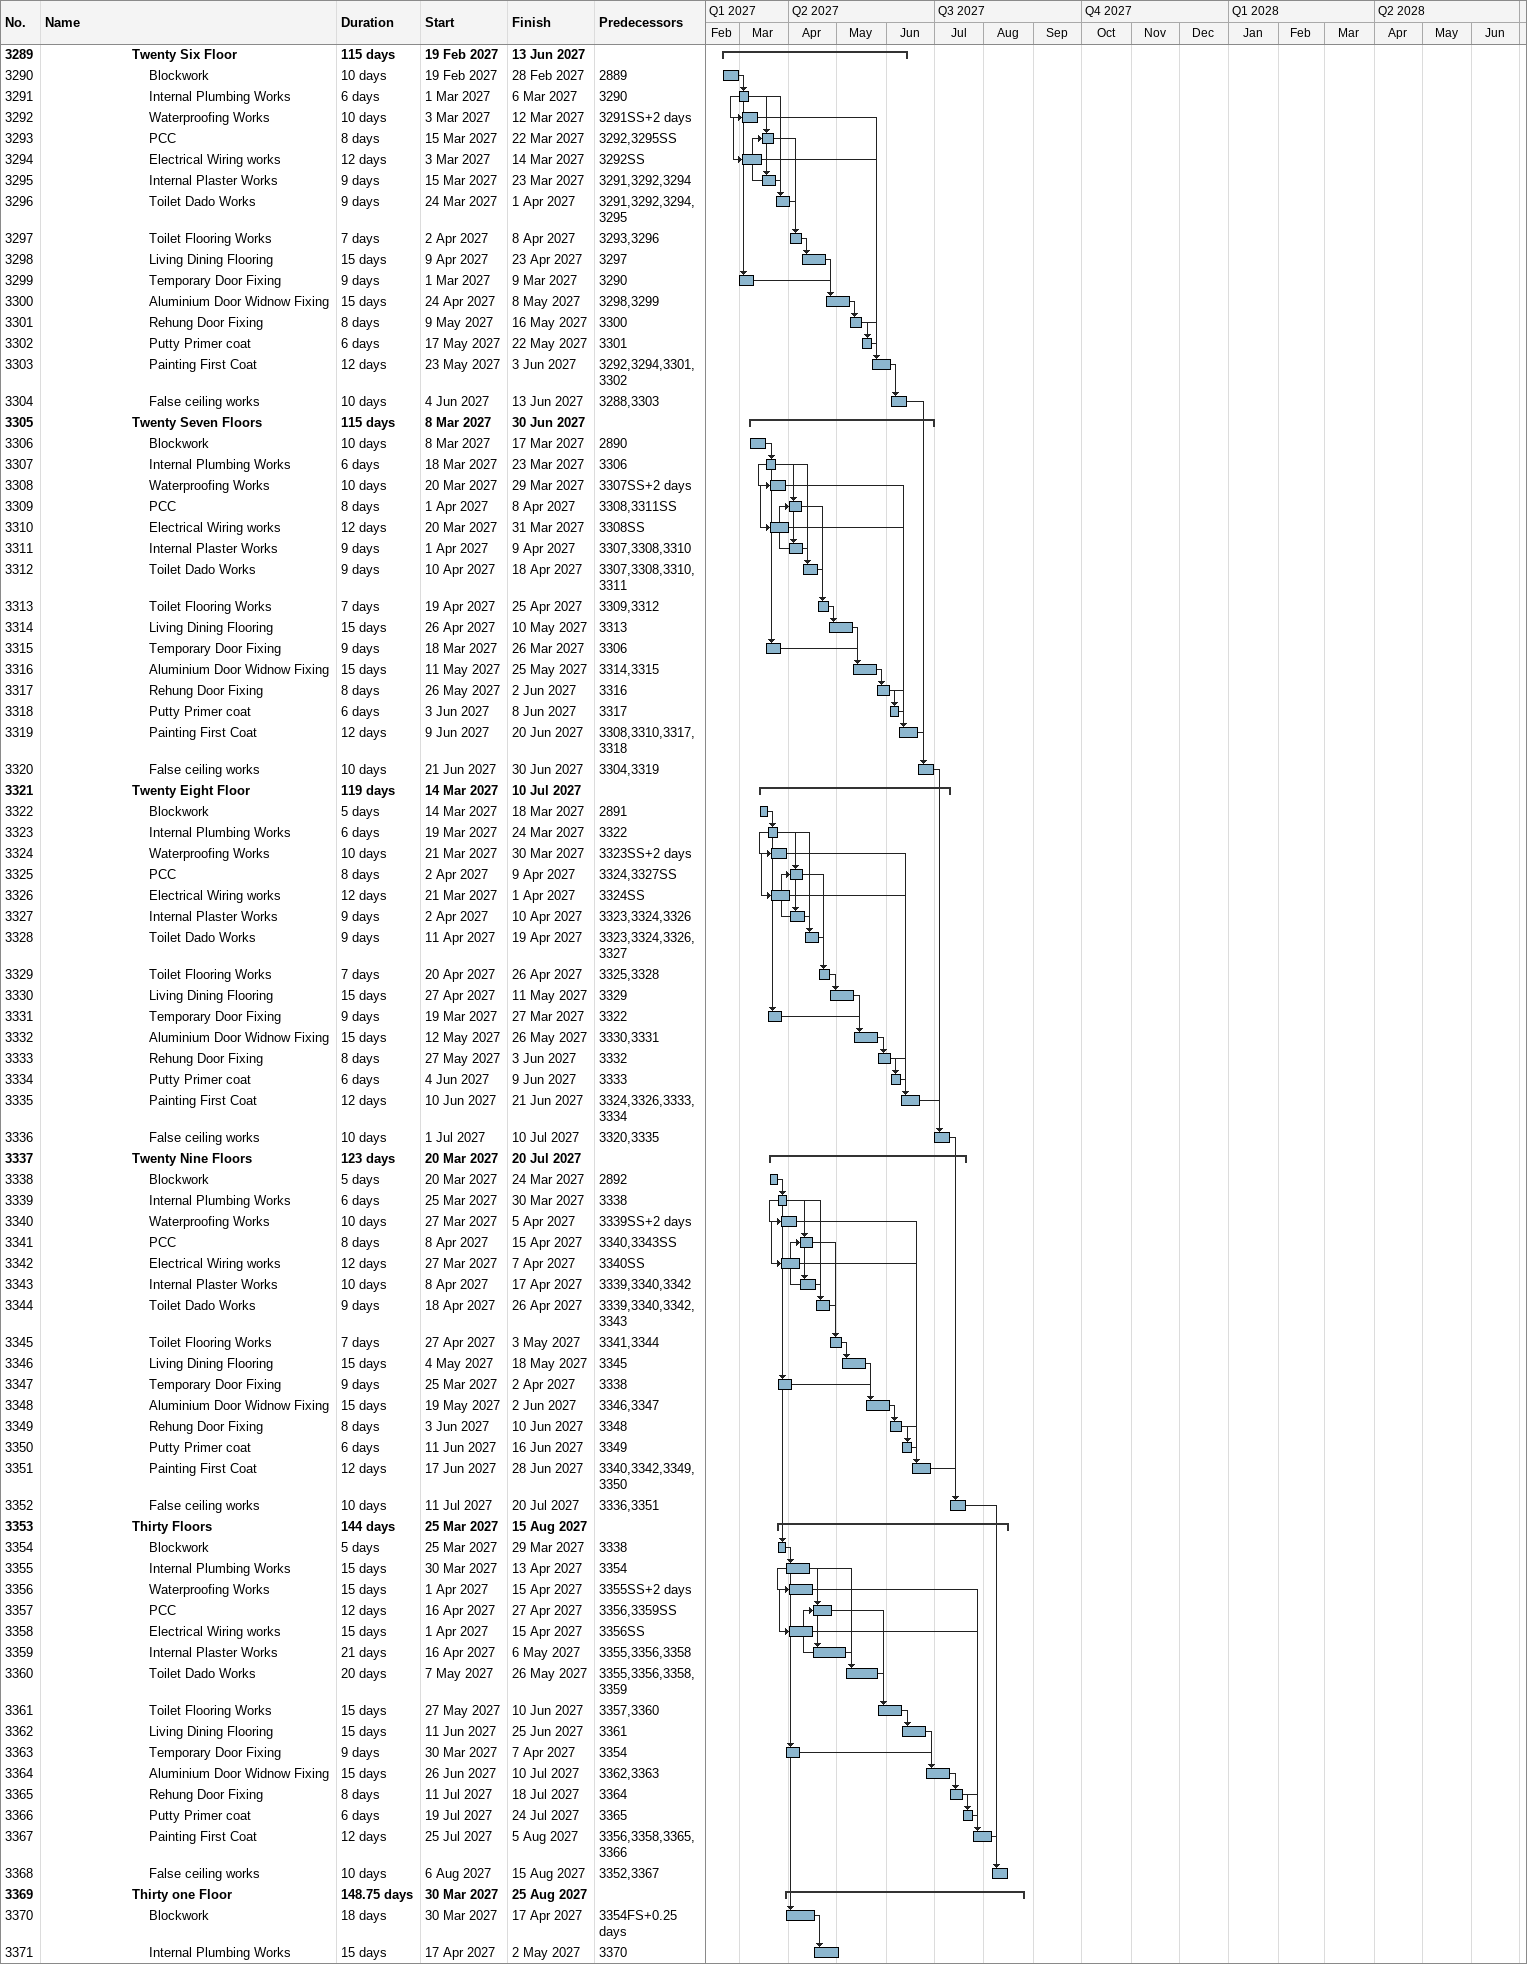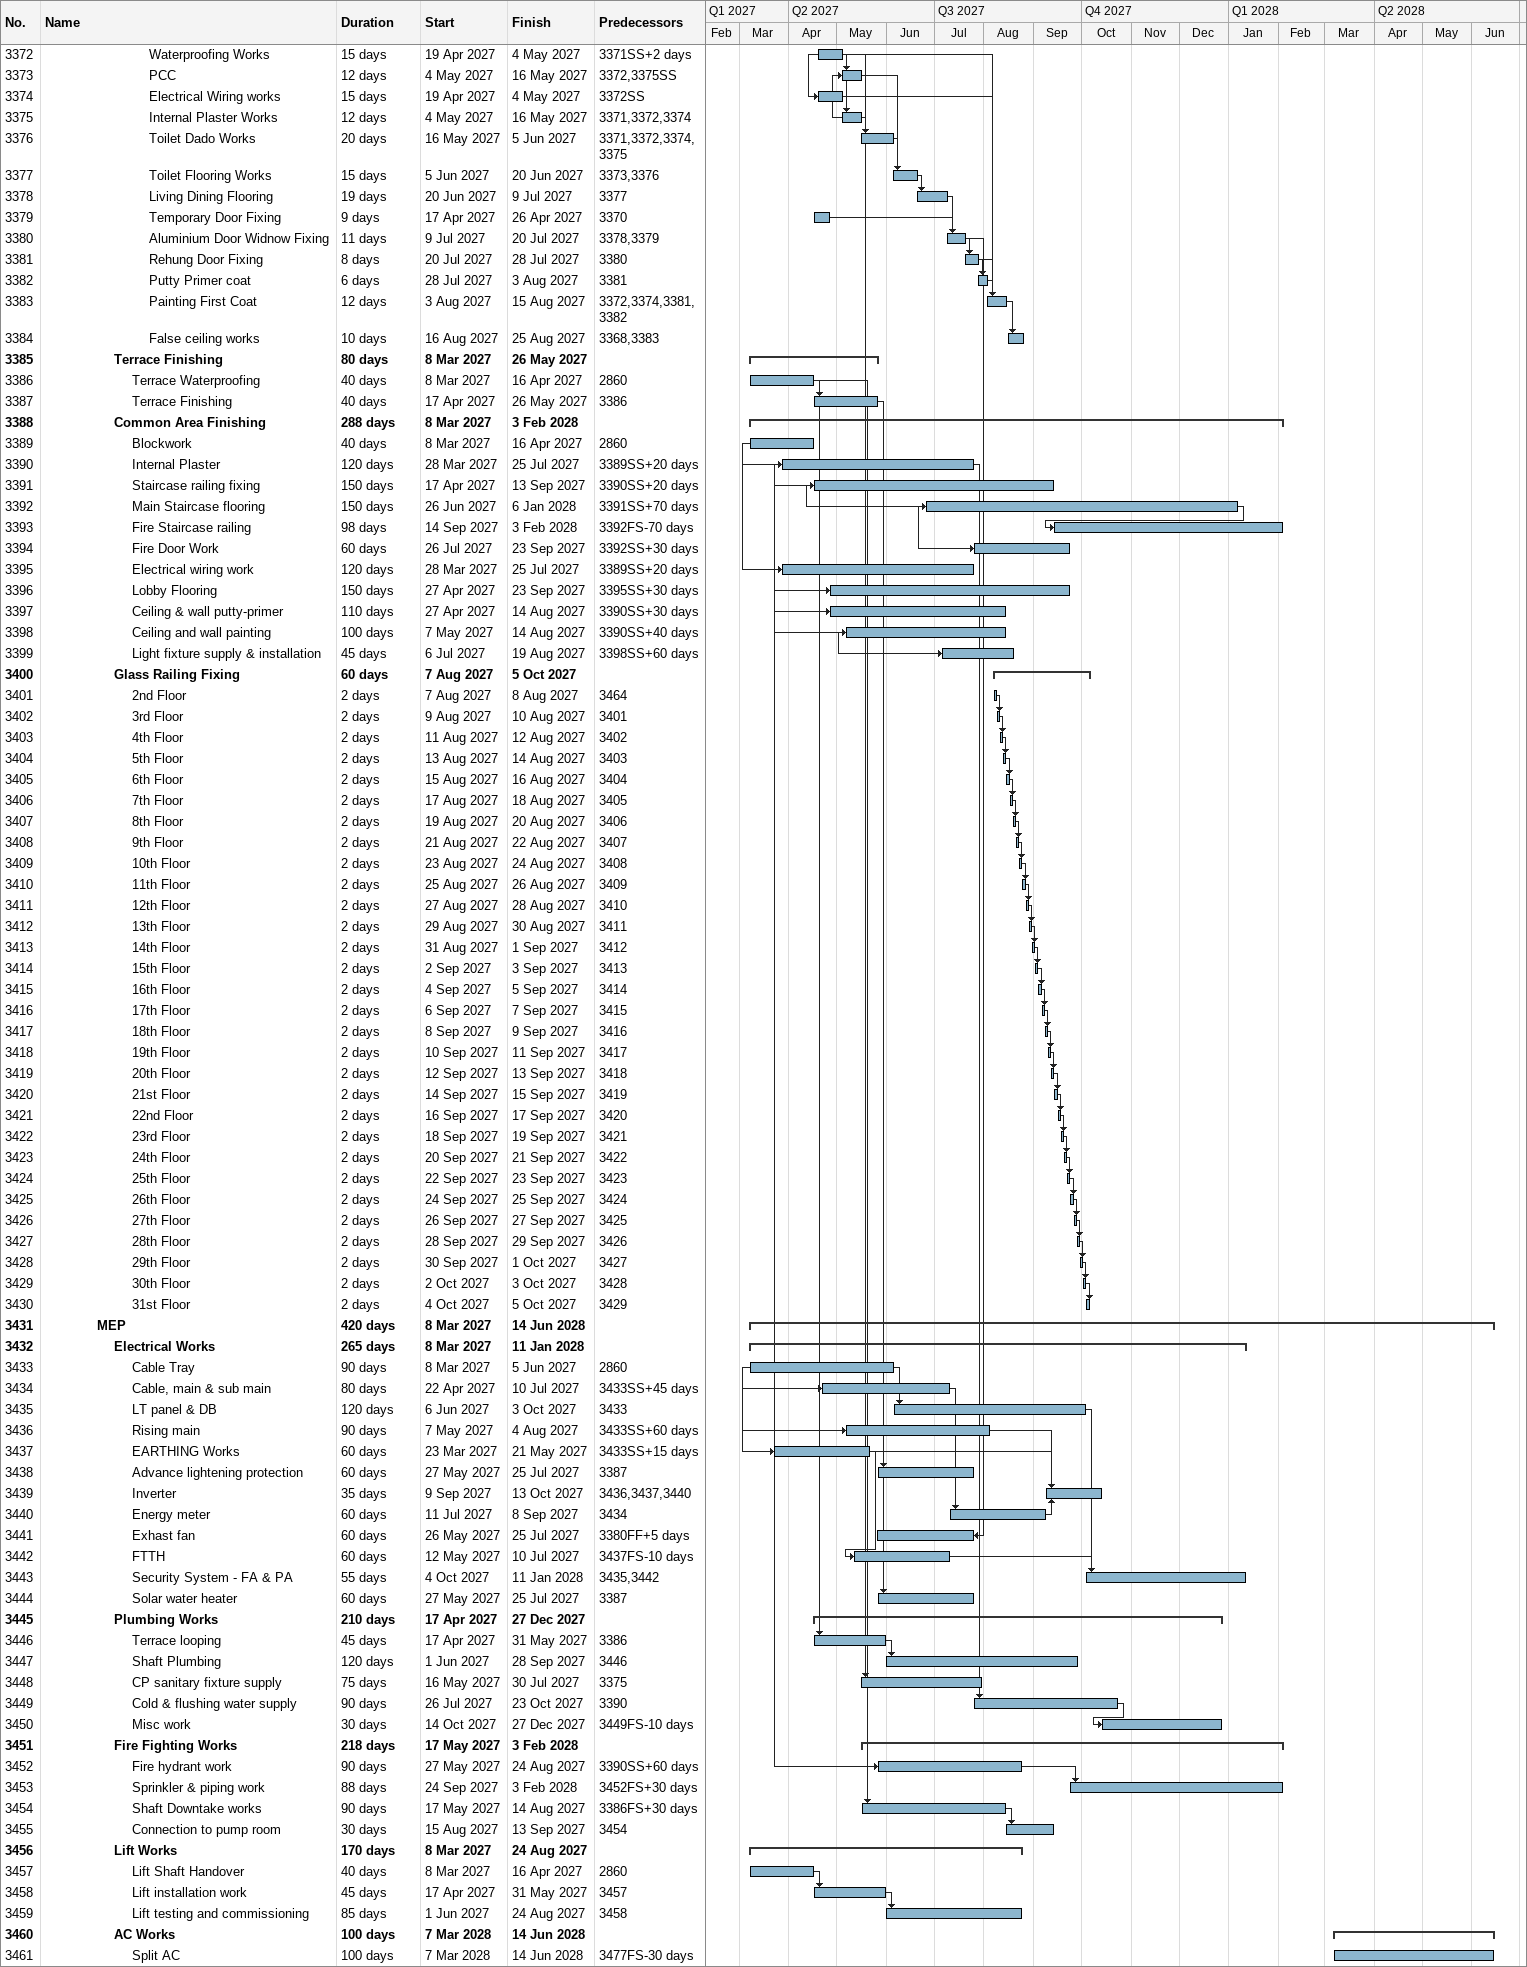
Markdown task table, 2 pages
| ID | Level | Task | Duration | Start | Finish | Predecessors |
|---|---|---|---|---|---|---|
| 3289 | 6 | **Twenty Six Floor** | 115d | 2027-02-19 | 2027-06-13 |  |
| 3290 | 7 | Blockwork | 10d | 2027-02-19 | 2027-02-28 | 2889 |
| 3291 | 7 | Internal Plumbing Works | 6d | 2027-03-01 | 2027-03-06 | 3290 |
| 3292 | 7 | Waterproofing Works | 10d | 2027-03-03 | 2027-03-12 | 3291SS+2d |
| 3293 | 7 | PCC | 8d | 2027-03-15 | 2027-03-22 | 3292, 3295SS |
| 3294 | 7 | Electrical Wiring works | 12d | 2027-03-03 | 2027-03-14 | 3292SS |
| 3295 | 7 | Internal Plaster Works | 9d | 2027-03-15 | 2027-03-23 | 3291, 3292, 3294 |
| 3296 | 7 | Toilet Dado Works | 9d | 2027-03-24 | 2027-04-01 | 3291, 3292, 3294, 3295 |
| 3297 | 7 | Toilet Flooring Works | 7d | 2027-04-02 | 2027-04-08 | 3293, 3296 |
| 3298 | 7 | Living Dining Flooring | 15d | 2027-04-09 | 2027-04-23 | 3297 |
| 3299 | 7 | Temporary Door Fixing | 9d | 2027-03-01 | 2027-03-09 | 3290 |
| 3300 | 7 | Aluminium Door Widnow Fixing | 15d | 2027-04-24 | 2027-05-08 | 3298, 3299 |
| 3301 | 7 | Rehung Door Fixing | 8d | 2027-05-09 | 2027-05-16 | 3300 |
| 3302 | 7 | Putty Primer coat | 6d | 2027-05-17 | 2027-05-22 | 3301 |
| 3303 | 7 | Painting First Coat | 12d | 2027-05-23 | 2027-06-03 | 3292, 3294, 3301, 3302 |
| 3304 | 7 | False ceiling works | 10d | 2027-06-04 | 2027-06-13 | 3288, 3303 |
| 3305 | 6 | **Twenty Seven Floors** | 115d | 2027-03-08 | 2027-06-30 |  |
| 3306 | 7 | Blockwork | 10d | 2027-03-08 | 2027-03-17 | 2890 |
| 3307 | 7 | Internal Plumbing Works | 6d | 2027-03-18 | 2027-03-23 | 3306 |
| 3308 | 7 | Waterproofing Works | 10d | 2027-03-20 | 2027-03-29 | 3307SS+2d |
| 3309 | 7 | PCC | 8d | 2027-04-01 | 2027-04-08 | 3308, 3311SS |
| 3310 | 7 | Electrical Wiring works | 12d | 2027-03-20 | 2027-03-31 | 3308SS |
| 3311 | 7 | Internal Plaster Works | 9d | 2027-04-01 | 2027-04-09 | 3307, 3308, 3310 |
| 3312 | 7 | Toilet Dado Works | 9d | 2027-04-10 | 2027-04-18 | 3307, 3308, 3310, 3311 |
| 3313 | 7 | Toilet Flooring Works | 7d | 2027-04-19 | 2027-04-25 | 3309, 3312 |
| 3314 | 7 | Living Dining Flooring | 15d | 2027-04-26 | 2027-05-10 | 3313 |
| 3315 | 7 | Temporary Door Fixing | 9d | 2027-03-18 | 2027-03-26 | 3306 |
| 3316 | 7 | Aluminium Door Widnow Fixing | 15d | 2027-05-11 | 2027-05-25 | 3314, 3315 |
| 3317 | 7 | Rehung Door Fixing | 8d | 2027-05-26 | 2027-06-02 | 3316 |
| 3318 | 7 | Putty Primer coat | 6d | 2027-06-03 | 2027-06-08 | 3317 |
| 3319 | 7 | Painting First Coat | 12d | 2027-06-09 | 2027-06-20 | 3308, 3310, 3317, 3318 |
| 3320 | 7 | False ceiling works | 10d | 2027-06-21 | 2027-06-30 | 3304, 3319 |
| 3321 | 6 | **Twenty Eight Floor** | 119d | 2027-03-14 | 2027-07-10 |  |
| 3322 | 7 | Blockwork | 5d | 2027-03-14 | 2027-03-18 | 2891 |
| 3323 | 7 | Internal Plumbing Works | 6d | 2027-03-19 | 2027-03-24 | 3322 |
| 3324 | 7 | Waterproofing Works | 10d | 2027-03-21 | 2027-03-30 | 3323SS+2d |
| 3325 | 7 | PCC | 8d | 2027-04-02 | 2027-04-09 | 3324, 3327SS |
| 3326 | 7 | Electrical Wiring works | 12d | 2027-03-21 | 2027-04-01 | 3324SS |
| 3327 | 7 | Internal Plaster Works | 9d | 2027-04-02 | 2027-04-10 | 3323, 3324, 3326 |
| 3328 | 7 | Toilet Dado Works | 9d | 2027-04-11 | 2027-04-19 | 3323, 3324, 3326, 3327 |
| 3329 | 7 | Toilet Flooring Works | 7d | 2027-04-20 | 2027-04-26 | 3325, 3328 |
| 3330 | 7 | Living Dining Flooring | 15d | 2027-04-27 | 2027-05-11 | 3329 |
| 3331 | 7 | Temporary Door Fixing | 9d | 2027-03-19 | 2027-03-27 | 3322 |
| 3332 | 7 | Aluminium Door Widnow Fixing | 15d | 2027-05-12 | 2027-05-26 | 3330, 3331 |
| 3333 | 7 | Rehung Door Fixing | 8d | 2027-05-27 | 2027-06-03 | 3332 |
| 3334 | 7 | Putty Primer coat | 6d | 2027-06-04 | 2027-06-09 | 3333 |
| 3335 | 7 | Painting First Coat | 12d | 2027-06-10 | 2027-06-21 | 3324, 3326, 3333, 3334 |
| 3336 | 7 | False ceiling works | 10d | 2027-07-01 | 2027-07-10 | 3320, 3335 |
| 3337 | 6 | **Twenty Nine Floors** | 123d | 2027-03-20 | 2027-07-20 |  |
| 3338 | 7 | Blockwork | 5d | 2027-03-20 | 2027-03-24 | 2892 |
| 3339 | 7 | Internal Plumbing Works | 6d | 2027-03-25 | 2027-03-30 | 3338 |
| 3340 | 7 | Waterproofing Works | 10d | 2027-03-27 | 2027-04-05 | 3339SS+2d |
| 3341 | 7 | PCC | 8d | 2027-04-08 | 2027-04-15 | 3340, 3343SS |
| 3342 | 7 | Electrical Wiring works | 12d | 2027-03-27 | 2027-04-07 | 3340SS |
| 3343 | 7 | Internal Plaster Works | 10d | 2027-04-08 | 2027-04-17 | 3339, 3340, 3342 |
| 3344 | 7 | Toilet Dado Works | 9d | 2027-04-18 | 2027-04-26 | 3339, 3340, 3342, 3343 |
| 3345 | 7 | Toilet Flooring Works | 7d | 2027-04-27 | 2027-05-03 | 3341, 3344 |
| 3346 | 7 | Living Dining Flooring | 15d | 2027-05-04 | 2027-05-18 | 3345 |
| 3347 | 7 | Temporary Door Fixing | 9d | 2027-03-25 | 2027-04-02 | 3338 |
| 3348 | 7 | Aluminium Door Widnow Fixing | 15d | 2027-05-19 | 2027-06-02 | 3346, 3347 |
| 3349 | 7 | Rehung Door Fixing | 8d | 2027-06-03 | 2027-06-10 | 3348 |
| 3350 | 7 | Putty Primer coat | 6d | 2027-06-11 | 2027-06-16 | 3349 |
| 3351 | 7 | Painting First Coat | 12d | 2027-06-17 | 2027-06-28 | 3340, 3342, 3349, 3350 |
| 3352 | 7 | False ceiling works | 10d | 2027-07-11 | 2027-07-20 | 3336, 3351 |
| 3353 | 6 | **Thirty Floors** | 144d | 2027-03-25 | 2027-08-15 |  |
| 3354 | 7 | Blockwork | 5d | 2027-03-25 | 2027-03-29 | 3338 |
| 3355 | 7 | Internal Plumbing Works | 15d | 2027-03-30 | 2027-04-13 | 3354 |
| 3356 | 7 | Waterproofing Works | 15d | 2027-04-01 | 2027-04-15 | 3355SS+2d |
| 3357 | 7 | PCC | 12d | 2027-04-16 | 2027-04-27 | 3356, 3359SS |
| 3358 | 7 | Electrical Wiring works | 15d | 2027-04-01 | 2027-04-15 | 3356SS |
| 3359 | 7 | Internal Plaster Works | 21d | 2027-04-16 | 2027-05-06 | 3355, 3356, 3358 |
| 3360 | 7 | Toilet Dado Works | 20d | 2027-05-07 | 2027-05-26 | 3355, 3356, 3358, 3359 |
| 3361 | 7 | Toilet Flooring Works | 15d | 2027-05-27 | 2027-06-10 | 3357, 3360 |
| 3362 | 7 | Living Dining Flooring | 15d | 2027-06-11 | 2027-06-25 | 3361 |
| 3363 | 7 | Temporary Door Fixing | 9d | 2027-03-30 | 2027-04-07 | 3354 |
| 3364 | 7 | Aluminium Door Widnow Fixing | 15d | 2027-06-26 | 2027-07-10 | 3362, 3363 |
| 3365 | 7 | Rehung Door Fixing | 8d | 2027-07-11 | 2027-07-18 | 3364 |
| 3366 | 7 | Putty Primer coat | 6d | 2027-07-19 | 2027-07-24 | 3365 |
| 3367 | 7 | Painting First Coat | 12d | 2027-07-25 | 2027-08-05 | 3356, 3358, 3365, 3366 |
| 3368 | 7 | False ceiling works | 10d | 2027-08-06 | 2027-08-15 | 3352, 3367 |
| 3369 | 6 | **Thirty one Floor** | 148.75d | 2027-03-30 | 2027-08-25 |  |
| 3370 | 7 | Blockwork | 18d | 2027-03-30 | 2027-04-17 | 3354FS+0.25d |
| 3371 | 7 | Internal Plumbing Works | 15d | 2027-04-17 | 2027-05-02 | 3370 |
| 3372 | 7 | Waterproofing Works | 15d | 2027-04-19 | 2027-05-04 | 3371SS+2d |
| 3373 | 7 | PCC | 12d | 2027-05-04 | 2027-05-16 | 3372, 3375SS |
| 3374 | 7 | Electrical Wiring works | 15d | 2027-04-19 | 2027-05-04 | 3372SS |
| 3375 | 7 | Internal Plaster Works | 12d | 2027-05-04 | 2027-05-16 | 3371, 3372, 3374 |
| 3376 | 7 | Toilet Dado Works | 20d | 2027-05-16 | 2027-06-05 | 3371, 3372, 3374, 3375 |
| 3377 | 7 | Toilet Flooring Works | 15d | 2027-06-05 | 2027-06-20 | 3373, 3376 |
| 3378 | 7 | Living Dining Flooring | 19d | 2027-06-20 | 2027-07-09 | 3377 |
| 3379 | 7 | Temporary Door Fixing | 9d | 2027-04-17 | 2027-04-26 | 3370 |
| 3380 | 7 | Aluminium Door Widnow Fixing | 11d | 2027-07-09 | 2027-07-20 | 3378, 3379 |
| 3381 | 7 | Rehung Door Fixing | 8d | 2027-07-20 | 2027-07-28 | 3380 |
| 3382 | 7 | Putty Primer coat | 6d | 2027-07-28 | 2027-08-03 | 3381 |
| 3383 | 7 | Painting First Coat | 12d | 2027-08-03 | 2027-08-15 | 3372, 3374, 3381, 3382 |
| 3384 | 7 | False ceiling works | 10d | 2027-08-16 | 2027-08-25 | 3368, 3383 |
| 3385 | 5 | **Terrace Finishing** | 80d | 2027-03-08 | 2027-05-26 |  |
| 3386 | 6 | Terrace Waterproofing | 40d | 2027-03-08 | 2027-04-16 | 2860 |
| 3387 | 6 | Terrace Finishing | 40d | 2027-04-17 | 2027-05-26 | 3386 |
| 3388 | 5 | **Common Area Finishing** | 288d | 2027-03-08 | 2028-02-03 |  |
| 3389 | 6 | Blockwork | 40d | 2027-03-08 | 2027-04-16 | 2860 |
| 3390 | 6 | Internal Plaster | 120d | 2027-03-28 | 2027-07-25 | 3389SS+20d |
| 3391 | 6 | Staircase railing fixing | 150d | 2027-04-17 | 2027-09-13 | 3390SS+20d |
| 3392 | 6 | Main Staircase flooring | 150d | 2027-06-26 | 2028-01-06 | 3391SS+70d |
| 3393 | 6 | Fire Staircase railing | 98d | 2027-09-14 | 2028-02-03 | 3392FS-70d |
| 3394 | 6 | Fire Door Work | 60d | 2027-07-26 | 2027-09-23 | 3392SS+30d |
| 3395 | 6 | Electrical wiring work | 120d | 2027-03-28 | 2027-07-25 | 3389SS+20d |
| 3396 | 6 | Lobby Flooring | 150d | 2027-04-27 | 2027-09-23 | 3395SS+30d |
| 3397 | 6 | Ceiling & wall putty-primer | 110d | 2027-04-27 | 2027-08-14 | 3390SS+30d |
| 3398 | 6 | Ceiling and wall painting | 100d | 2027-05-07 | 2027-08-14 | 3390SS+40d |
| 3399 | 6 | Light fixture supply & installation | 45d | 2027-07-06 | 2027-08-19 | 3398SS+60d |
| 3400 | 5 | **Glass Railing Fixing** | 60d | 2027-08-07 | 2027-10-05 |  |
| 3401 | 6 | 2nd Floor | 2d | 2027-08-07 | 2027-08-08 | 3464 |
| 3402 | 6 | 3rd Floor | 2d | 2027-08-09 | 2027-08-10 | 3401 |
| 3403 | 6 | 4th Floor | 2d | 2027-08-11 | 2027-08-12 | 3402 |
| 3404 | 6 | 5th Floor | 2d | 2027-08-13 | 2027-08-14 | 3403 |
| 3405 | 6 | 6th Floor | 2d | 2027-08-15 | 2027-08-16 | 3404 |
| 3406 | 6 | 7th Floor | 2d | 2027-08-17 | 2027-08-18 | 3405 |
| 3407 | 6 | 8th Floor | 2d | 2027-08-19 | 2027-08-20 | 3406 |
| 3408 | 6 | 9th Floor | 2d | 2027-08-21 | 2027-08-22 | 3407 |
| 3409 | 6 | 10th Floor | 2d | 2027-08-23 | 2027-08-24 | 3408 |
| 3410 | 6 | 11th Floor | 2d | 2027-08-25 | 2027-08-26 | 3409 |
| 3411 | 6 | 12th Floor | 2d | 2027-08-27 | 2027-08-28 | 3410 |
| 3412 | 6 | 13th Floor | 2d | 2027-08-29 | 2027-08-30 | 3411 |
| 3413 | 6 | 14th Floor | 2d | 2027-08-31 | 2027-09-01 | 3412 |
| 3414 | 6 | 15th Floor | 2d | 2027-09-02 | 2027-09-03 | 3413 |
| 3415 | 6 | 16th Floor | 2d | 2027-09-04 | 2027-09-05 | 3414 |
| 3416 | 6 | 17th Floor | 2d | 2027-09-06 | 2027-09-07 | 3415 |
| 3417 | 6 | 18th Floor | 2d | 2027-09-08 | 2027-09-09 | 3416 |
| 3418 | 6 | 19th Floor | 2d | 2027-09-10 | 2027-09-11 | 3417 |
| 3419 | 6 | 20th Floor | 2d | 2027-09-12 | 2027-09-13 | 3418 |
| 3420 | 6 | 21st Floor | 2d | 2027-09-14 | 2027-09-15 | 3419 |
| 3421 | 6 | 22nd Floor | 2d | 2027-09-16 | 2027-09-17 | 3420 |
| 3422 | 6 | 23rd Floor | 2d | 2027-09-18 | 2027-09-19 | 3421 |
| 3423 | 6 | 24th Floor | 2d | 2027-09-20 | 2027-09-21 | 3422 |
| 3424 | 6 | 25th Floor | 2d | 2027-09-22 | 2027-09-23 | 3423 |
| 3425 | 6 | 26th Floor | 2d | 2027-09-24 | 2027-09-25 | 3424 |
| 3426 | 6 | 27th Floor | 2d | 2027-09-26 | 2027-09-27 | 3425 |
| 3427 | 6 | 28th Floor | 2d | 2027-09-28 | 2027-09-29 | 3426 |
| 3428 | 6 | 29th Floor | 2d | 2027-09-30 | 2027-10-01 | 3427 |
| 3429 | 6 | 30th Floor | 2d | 2027-10-02 | 2027-10-03 | 3428 |
| 3430 | 6 | 31st Floor | 2d | 2027-10-04 | 2027-10-05 | 3429 |
| 3431 | 4 | **MEP** | 420d | 2027-03-08 | 2028-06-14 |  |
| 3432 | 5 | **Electrical Works** | 265d | 2027-03-08 | 2028-01-11 |  |
| 3433 | 6 | Cable Tray | 90d | 2027-03-08 | 2027-06-05 | 2860 |
| 3434 | 6 | Cable, main & sub main | 80d | 2027-04-22 | 2027-07-10 | 3433SS+45d |
| 3435 | 6 | LT panel & DB | 120d | 2027-06-06 | 2027-10-03 | 3433 |
| 3436 | 6 | Rising main | 90d | 2027-05-07 | 2027-08-04 | 3433SS+60d |
| 3437 | 6 | EARTHING Works | 60d | 2027-03-23 | 2027-05-21 | 3433SS+15d |
| 3438 | 6 | Advance lightening protection | 60d | 2027-05-27 | 2027-07-25 | 3387 |
| 3439 | 6 | Inverter | 35d | 2027-09-09 | 2027-10-13 | 3436, 3437, 3440 |
| 3440 | 6 | Energy meter | 60d | 2027-07-11 | 2027-09-08 | 3434 |
| 3441 | 6 | Exhast fan | 60d | 2027-05-26 | 2027-07-25 | 3380FF+5d |
| 3442 | 6 | FTTH | 60d | 2027-05-12 | 2027-07-10 | 3437FS-10d |
| 3443 | 6 | Security System - FA & PA | 55d | 2027-10-04 | 2028-01-11 | 3435, 3442 |
| 3444 | 6 | Solar water heater | 60d | 2027-05-27 | 2027-07-25 | 3387 |
| 3445 | 5 | **Plumbing Works** | 210d | 2027-04-17 | 2027-12-27 |  |
| 3446 | 6 | Terrace looping | 45d | 2027-04-17 | 2027-05-31 | 3386 |
| 3447 | 6 | Shaft Plumbing | 120d | 2027-06-01 | 2027-09-28 | 3446 |
| 3448 | 6 | CP sanitary fixture supply | 75d | 2027-05-16 | 2027-07-30 | 3375 |
| 3449 | 6 | Cold & flushing water supply | 90d | 2027-07-26 | 2027-10-23 | 3390 |
| 3450 | 6 | Misc work | 30d | 2027-10-14 | 2027-12-27 | 3449FS-10d |
| 3451 | 5 | **Fire Fighting Works** | 218d | 2027-05-17 | 2028-02-03 |  |
| 3452 | 6 | Fire hydrant work | 90d | 2027-05-27 | 2027-08-24 | 3390SS+60d |
| 3453 | 6 | Sprinkler & piping work | 88d | 2027-09-24 | 2028-02-03 | 3452FS+30d |
| 3454 | 6 | Shaft Downtake works | 90d | 2027-05-17 | 2027-08-14 | 3386FS+30d |
| 3455 | 6 | Connection to pump room | 30d | 2027-08-15 | 2027-09-13 | 3454 |
| 3456 | 5 | **Lift Works** | 170d | 2027-03-08 | 2027-08-24 |  |
| 3457 | 6 | Lift Shaft Handover | 40d | 2027-03-08 | 2027-04-16 | 2860 |
| 3458 | 6 | Lift installation work | 45d | 2027-04-17 | 2027-05-31 | 3457 |
| 3459 | 6 | Lift testing and commissioning | 85d | 2027-06-01 | 2027-08-24 | 3458 |
| 3460 | 5 | **AC Works** | 100d | 2028-03-07 | 2028-06-14 |  |
| 3461 | 6 | Split AC | 100d | 2028-03-07 | 2028-06-14 | 3477FS-30d |
